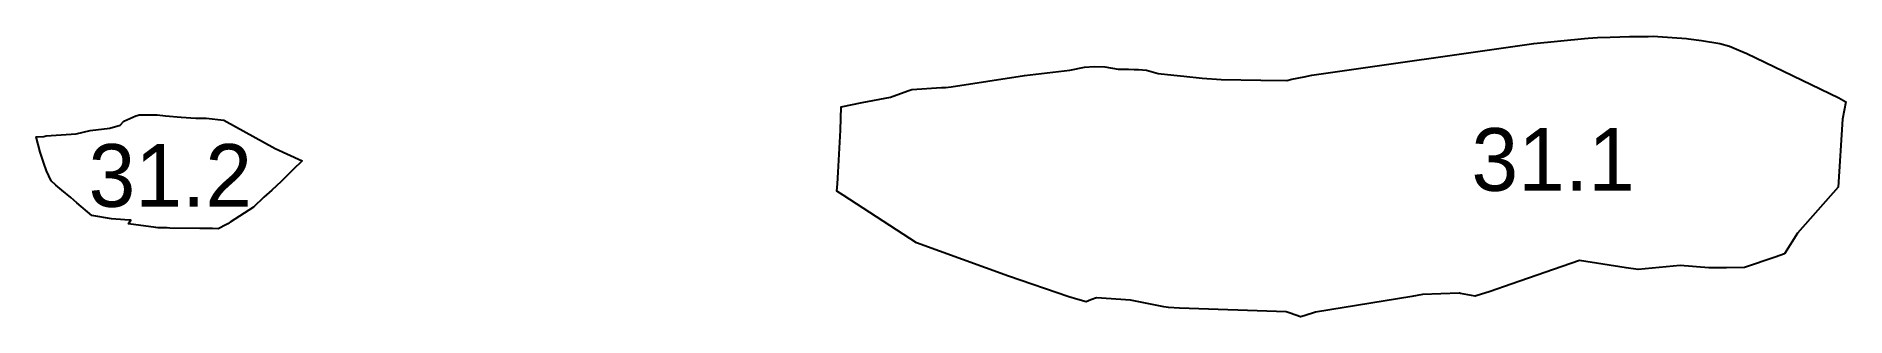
# Model space of a CAD drawing. Extents: x 1 to 145, y 14 to 36.
import ezdxf

# ---------------------------------------------------------------- set-up
doc = ezdxf.new("R2010")
doc.units = 0
doc.layers.get('0').update_dxf_attribs({"color": 255, "linetype": 'CONTINUOUS'})

msp = doc.modelspace()

# ---------------------------------------------------------------- linework, layer by layer
at = {"color": 1}
for points in [[(88.6336, 33.7778), (89.2829, 33.7227), (90.2025, 33.4457), (91.4571, 33.3331), (92.2533, 33.2453), (93.7065, 33.0789), (95.2401, 32.9735), (98.3758, 32.9189), (100.453, 32.8962), (100.848, 33.0016), (101.835, 33.1775), (102.449, 33.3211), (120.129, 35.8429), (124.168, 36.2404), (124.45, 36.2617), (125.19, 36.3277), (126.21, 36.3486), (127.733, 36.401), (129.224, 36.415), (129.628, 36.4342), (131.518, 36.312), (131.895, 36.2796), (132.291, 36.2468), (132.442, 36.2268), (133.463, 36.0774), (134.927, 35.8381), (135.708, 35.6297), (136.449, 35.3047), (137.071, 35.0525), (144.416, 31.508), (144.964, 31.192), (144.695, 29.8255), (144.354, 24.3809), (141.117, 20.7349), (140.088, 19.0862), (139.343, 18.7982), (136.886, 17.9885), (135.456, 17.9692), (134.07, 17.959), (131.784, 18.1566), (128.429, 17.8326), (127.48, 17.9579), (123.765, 18.5406), (118.308, 16.661), (116.654, 16.0699), (115.525, 15.7311), (115.458, 15.7058), (114.294, 15.9196), (114.259, 15.9256), (114.169, 15.9316), (111.261, 15.8327), (110.416, 15.6763), (102.731, 14.42), (101.844, 14.1388), (101.54, 14.0481), (100.709, 14.3397), (100.4, 14.4459), (91.9038, 14.7507), (91.0398, 14.7816), (90.6507, 14.8377), (88.0111, 15.3751), (85.293, 15.5708), (84.853, 15.4016), (84.4674, 15.2482), (83.8173, 15.4321), (83.1091, 15.6377), (78.3069, 17.3031), (70.9769, 19.9598), (65.1336, 23.7578), (64.6332, 24.0588), (64.6762, 24.6619), (64.726, 25.5801), (64.9089, 28.933), (64.9593, 30.7919), (66.6326, 31.1456), (68.8908, 31.5612), (70.2793, 32.0753), (70.5881, 32.1807), (72.9592, 32.3331), (73.2866, 32.3512), (73.7404, 32.3885), (79.5616, 33.2869), (83.1844, 33.7294), (84.353, 33.9596), (85.105, 34.0158), (85.9758, 33.9841), (87.0321, 33.7958), (87.8435, 33.8014), (88.3016, 33.7674)], [(15.3604, 21.0696), (14.9164, 21.088), (14.73, 21.0851), (13.9043, 21.0883), (11.5185, 21.126), (11.3152, 21.1384), (10.5515, 21.1571), (10.4055, 21.1677), (8.22993, 21.4707), (8.41593, 21.7641), (7.93515, 21.7827), (6.87495, 21.8631), (5.31321, 22.1391), (4.11135, 23.1412), (3.64593, 23.5689), (2.90855, 24.1506), (2.4382, 24.559), (2.0758, 24.897), (1.7044, 25.6878), (1.49808, 26.3075), (1.18666, 27.1822), (0.87691, 28.3963), (1.48939, 28.4369), (1.66867, 28.4841), (4.04824, 28.6548), (5.16263, 28.92), (6.741, 29.0842), (7.56217, 29.3338), (7.86009, 29.6534), (8.818, 30.0712), (8.92442, 30.0966), (9.0864, 30.1552), (9.11295, 30.1602), (9.1374, 30.1634), (10.499, 30.1496), (11.1849, 30.0863), (12.42, 29.9723), (13.5923, 29.8815), (14.4073, 29.8954), (15.8264, 29.7262), (19.9112, 27.4709), (22.052, 26.4933), (21.2985, 25.767), (20.831, 25.2985), (20.3927, 24.8467), (19.6419, 24.1635), (18.992, 23.6055), (18.1893, 22.8036), (16.3249, 21.6068), (16.2292, 21.5519), (16.1414, 21.4707), (16.0356, 21.4199)]]:
    msp.add_lwpolyline(points, close=True, dxfattribs=at)

# ---------------------------------------------------------------- texts
for s, p in [('31.1', (115.158, 24.0987)), ('31.2', (5.0497, 22.8234))]:
    msp.add_text(s, height=5).set_placement(p)

doc.saveas('drawing.dxf')
